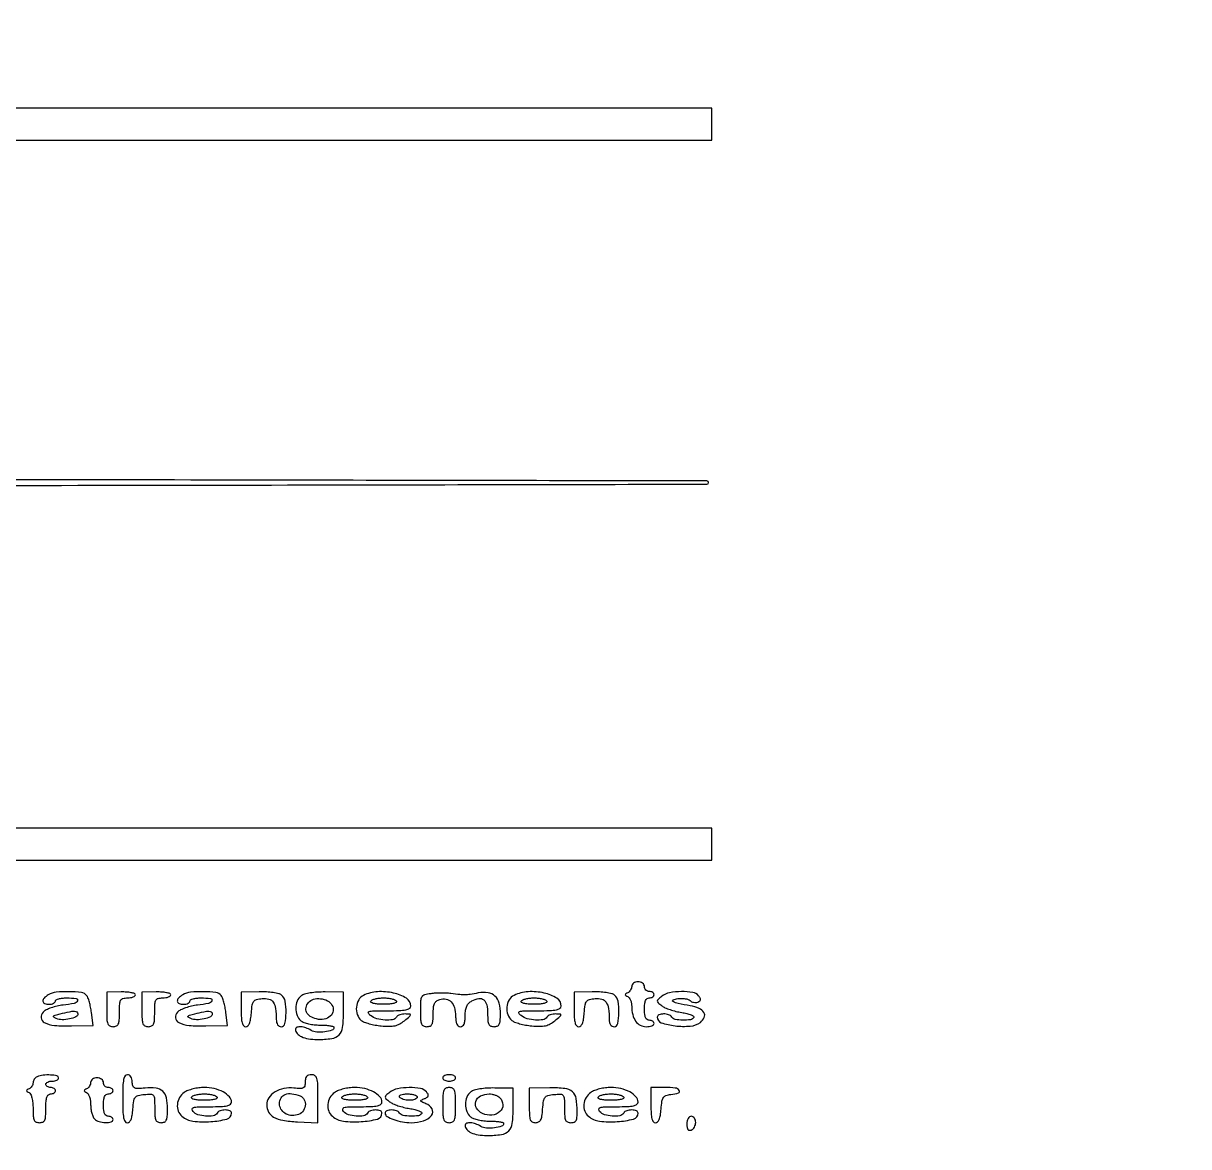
# Model space of a CAD drawing. Extents: x 0 to 1066, y 0 to 761.
# Drawn here: x 1035.16 to 1065.96, y 141.07 to 170.77 of the extents above; entities that cross this region are included whole.
import ezdxf

# ---------------------------------------------------------------- set-up
doc = ezdxf.new("R2010")
doc.units = 0
doc.header["$MEASUREMENT"] = 0

msp = doc.modelspace()

# ---------------------------------------------------------------- linework, layer by layer
for points in [[(710.559243, 95.267872, -0.000023), (733.258836, 95.240684, -0.000004), (756.324384, 95.211821, -0.198594)], [(606.442229, 95.24091, -0.000004), (629.422908, 95.212432, -0.198597)], [(669.892229, 95.24091, -0.000004), (692.872908, 95.212432, -0.198597)]]:
    msp.add_lwpolyline(points, format="xyb")
for points in [[(964.44, 168.1002), (964.44, 167.6772), (1008.8973, 167.6772), (1053.3546, 167.6772), (1053.3546, 168.1002), (1053.3546, 168.5232), (1008.8973, 168.5232), (964.44, 168.5232)], [(964.44, 149.0652), (964.44, 148.6422), (1008.8973, 148.6422), (1053.3546, 148.6422), (1053.3546, 149.0652), (1053.3546, 149.4882), (1008.8973, 149.4882), (964.44, 149.4882)]]:
    msp.add_lwpolyline(points, close=True)
for points in [[(964.44, 158.625, 0.413647), (964.482059, 158.58286, 0.000007), (975.5649, 158.56159, 0.000353), (989.209562, 158.545236, 0.000123), (1008.855, 158.5404, 0.000123), (1028.500438, 158.545236, 0.000353), (1042.1451, 158.56159, 0.000007), (1053.227941, 158.58286, 0.413647), (1053.27, 158.625, 0.413647), (1053.227941, 158.66714, 0.000007), (1042.1451, 158.68841, 0.000353), (1028.500438, 158.704764, 0.000123), (1008.855, 158.7096, 0.000123), (989.209562, 158.704764, 0.000353), (975.5649, 158.68841, 0.000007), (964.482059, 158.66714, 0.413647)], [(1051.2396, 145.30755, -0.079041), (1051.231725, 145.258045, -0.060848), (1051.208536, 145.208409, -0.061238), (1051.174291, 145.166141, -0.08292), (1051.13385, 145.13835, 0.029131), (1051.082458, 145.110616, 0.260055), (1051.0704, 145.089, 0.260055), (1051.082458, 145.067384, 0.029131), (1051.13385, 145.03965, -0.131295), (1051.174403, 145.00565, -0.056264), (1051.208536, 144.943106, -0.050325), (1051.231765, 144.864284, -0.04654), (1051.2396, 144.780288, 0.060005), (1051.265999, 144.56111, 0.095386), (1051.344503, 144.389903, 0.1158), (1051.467655, 144.28187, 0.122996), (1051.623277, 144.243, 0.038692), (1051.703126, 144.249188, 0.057746), (1051.770546, 144.267851, 0.075912), (1051.816506, 144.295211, 0.224226), (1051.8318, 144.3276, 0.148195), (1051.822023, 144.359863, 0.098894), (1051.794523, 144.387349, 0.082425), (1051.753414, 144.405881, 0.064853), (1051.7049, 144.4122, -0.164293), (1051.648265, 144.431326, -0.129352), (1051.608214, 144.4827, -0.075863), (1051.584928, 144.572599, -0.025511), (1051.578, 144.7083, -0.025511), (1051.584928, 144.844001, -0.075863), (1051.608214, 144.9339, -0.129352), (1051.648265, 144.985274, -0.164293), (1051.7049, 145.0044, 0.064853), (1051.753414, 145.010719, 0.082425), (1051.794523, 145.029251, 0.098894), (1051.822023, 145.056737, 0.148195), (1051.8318, 145.089, 0.148195), (1051.822023, 145.121263, 0.098894), (1051.794523, 145.148749, 0.082425), (1051.753414, 145.167281, 0.064853), (1051.7049, 145.1736, -0.099038), (1051.65647, 145.183288, -0.097945), (1051.615277, 145.210877, -0.097945), (1051.587688, 145.25207, -0.099038), (1051.578, 145.3005, 0.130775), (1051.565039, 145.349209, 0.10214), (1051.52865, 145.390387, 0.08892), (1051.473892, 145.417936, 0.072314), (1051.4088, 145.4274, 0.069108), (1051.344131, 145.418419, 0.085282), (1051.289303, 145.392194, 0.099962), (1051.252643, 145.353253, 0.139896)], [(1035.82125, 145.082224, 0.061831), (1035.709351, 144.996995, 0.224089), (1035.679018, 144.915294, 0.292314), (1035.724562, 144.855903, 0.087176), (1035.8424, 144.8352, 0.048028), (1035.907154, 144.841434, 0.068025), (1035.961898, 144.860051, 0.088204), (1035.998785, 144.887493, 0.191087), (1036.0116, 144.9198, -0.277684), (1036.031235, 144.95243, -0.052312), (1036.098579, 144.979549, -0.042582), (1036.194242, 144.998263, -0.027026), (1036.3077, 145.0044, -0.029583), (1036.560225, 144.989446, -0.51642), (1036.59365, 144.928131, -0.233852), (1036.5033, 144.858435, -0.021346), (1036.214381, 144.813312, 0.028508), (1036.055078, 144.786091, 0.027746), (1035.898425, 144.740752, 0.028878), (1035.765633, 144.6854, 0.085299), (1035.685631, 144.627939, 0.220085), (1035.631145, 144.476077, 0.262859), (1035.71619, 144.352529, 0.092641), (1035.989023, 144.277288, 0.025724), (1036.434524, 144.262628), (1037.006644, 144.273236), (1036.962997, 144.617668, 0.018083), (1036.940148, 144.757284, 0.019242), (1036.907633, 144.891987, 0.019228), (1036.870897, 145.005193, 0.079246), (1036.835816, 145.06785, 0.196648), (1036.698904, 145.145134, 0.027855), (1036.369642, 145.168174, 0.031389), (1036.031417, 145.151727, 0.104392)], [(1037.3652, 144.697571, 0.010193), (1037.370471, 144.439019, 0.079054), (1037.394222, 144.320971, 0.189957), (1037.445378, 144.264012, 0.116417), (1037.5344, 144.243, 0.102588), (1037.622005, 144.261166, 0.188085), (1037.67305, 144.311737, 0.090841), (1037.697741, 144.413942, 0.013964), (1037.7036, 144.6237, -0.012699), (1037.709359, 144.850418, -0.114574), (1037.7365, 144.94518, -0.210352), (1037.796088, 144.990389, -0.058662), (1037.9151, 145.0044, 0.0367), (1037.996099, 145.010353, 0.055337), (1038.064472, 145.028344, 0.072544), (1038.111256, 145.054679, 0.23237), (1038.1266, 145.085912, 0.319617), (1038.10435, 145.117164, 0.035444), (1038.014769, 145.141236, 0.032776), (1037.891824, 145.156825, 0.02017), (1037.7459, 145.159783), (1037.3652, 145.152142)], [(1038.2958, 144.697571, 0.010193), (1038.301071, 144.439019, 0.079054), (1038.324822, 144.320971, 0.189957), (1038.375978, 144.264012, 0.116417), (1038.465, 144.243, 0.102588), (1038.552605, 144.261166, 0.188085), (1038.60365, 144.311737, 0.090841), (1038.628341, 144.413942, 0.013964), (1038.6342, 144.6237, -0.012699), (1038.639959, 144.850418, -0.114574), (1038.6671, 144.94518, -0.210352), (1038.726688, 144.990389, -0.058662), (1038.8457, 145.0044, 0.0367), (1038.926699, 145.010353, 0.055337), (1038.995072, 145.028344, 0.072544), (1039.041856, 145.054679, 0.23237), (1039.0572, 145.085912, 0.319617), (1039.03495, 145.117164, 0.035444), (1038.945369, 145.141236, 0.032776), (1038.822424, 145.156825, 0.02017), (1038.6765, 145.159783), (1038.2958, 145.152142)], [(1039.37445, 145.082224, 0.061831), (1039.262551, 144.996995, 0.224089), (1039.232218, 144.915294, 0.292314), (1039.277762, 144.855903, 0.087176), (1039.3956, 144.8352, 0.048028), (1039.460354, 144.841434, 0.068025), (1039.515098, 144.860051, 0.088204), (1039.551985, 144.887493, 0.191087), (1039.5648, 144.9198, -0.277684), (1039.584435, 144.95243, -0.052312), (1039.651779, 144.979549, -0.042582), (1039.747442, 144.998263, -0.027026), (1039.8609, 145.0044, -0.029583), (1040.113425, 144.989446, -0.51642), (1040.14685, 144.928131, -0.233852), (1040.0565, 144.858435, -0.021346), (1039.767581, 144.813312, 0.028508), (1039.608278, 144.786091, 0.027746), (1039.451625, 144.740752, 0.028878), (1039.318833, 144.6854, 0.085299), (1039.238831, 144.627939, 0.220085), (1039.184345, 144.476077, 0.262859), (1039.26939, 144.352529, 0.092641), (1039.542223, 144.277288, 0.025724), (1039.987724, 144.262628), (1040.559844, 144.273236), (1040.516197, 144.617668, 0.018083), (1040.493348, 144.757284, 0.019242), (1040.460833, 144.891987, 0.019228), (1040.424097, 145.005193, 0.079246), (1040.389016, 145.06785, 0.196648), (1040.252104, 145.145134, 0.027855), (1039.922842, 145.168174, 0.031389), (1039.584617, 145.151727, 0.104392)], [(1040.9184, 144.697172, 0.012988), (1040.92415, 144.475851, 0.052686), (1040.945233, 144.342863, 0.108731), (1040.983202, 144.269773, 0.222327), (1041.040436, 144.243, 0.199886), (1041.095903, 144.266097, 0.098074), (1041.138978, 144.330972, 0.058471), (1041.169896, 144.441061, 0.021194), (1041.188486, 144.60255, -0.017171), (1041.211443, 144.817163, -0.12673), (1041.250553, 144.9115, -0.170998), (1041.325047, 144.961048, -0.037817), (1041.478397, 144.987786, -0.095133), (1041.653005, 144.971559, -0.176976), (1041.766191, 144.888566, -0.115708), (1041.828659, 144.721283, -0.030242), (1041.847845, 144.43335, 0.058056), (1041.857213, 144.356975, 0.088772), (1041.884056, 144.296068, 0.110063), (1041.925167, 144.257044, 0.135856), (1041.9759, 144.243, 0.355535), (1042.074437, 144.323205, 0.047363), (1042.106009, 144.609712, 0.046206), (1042.082285, 144.916204, 0.178994), (1041.988514, 145.078531, 0.11682), (1041.915533, 145.114702, 0.021736), (1041.767413, 145.142282, 0.022234), (1041.587663, 145.159621, 0.018691), (1041.396314, 145.162362), (1040.9184, 145.151345)], [(1042.50465, 145.055794, 0.133051), (1042.400283, 144.920513, 0.095315), (1042.36167, 144.732447, 0.094675), (1042.395543, 144.54235, 0.128944), (1042.496503, 144.401409, 0.088103), (1042.57518, 144.356677, 0.029095), (1042.70332, 144.319407, 0.027938), (1042.853071, 144.293854, 0.028295), (1043.004103, 144.2853, -0.015812), (1043.14506, 144.280841, -0.025849), (1043.263789, 144.267135, -0.0237), (1043.35319, 144.247705, -0.339565), (1043.3718, 144.223462, -0.32157), (1043.317809, 144.148193, -0.049726), (1043.128213, 144.104416, -0.049314), (1042.915187, 144.098236, -0.122787), (1042.767979, 144.146024, 0.054875), (1042.632589, 144.211192, 0.067069), (1042.495125, 144.239778, 0.098582), (1042.393846, 144.227007, 0.322764), (1042.3566, 144.17532, 0.183942), (1042.398158, 144.066178, 0.10068), (1042.514357, 143.979214, 0.071194), (1042.696484, 143.922947, 0.039395), (1042.928982, 143.9046, 0.034169), (1043.313047, 143.930877, 0.166258), (1043.50516, 144.02753, 0.1628), (1043.600109, 144.222891, 0.032419), (1043.6256, 144.615618), (1043.6256, 145.151483), (1043.13915, 145.159813, 0.019477), (1042.933884, 145.155331, 0.025434), (1042.747282, 145.134413, 0.027651), (1042.595116, 145.10074, 0.094296)], [(1044.15435, 145.070346, 0.150218), (1044.024822, 144.950262, 0.108788), (1043.964744, 144.761599, 0.106265), (1043.988918, 144.561411, 0.137396), (1044.093707, 144.40987, 0.083642), (1044.169657, 144.365795, 0.022459), (1044.302793, 144.322556, 0.0221), (1044.460726, 144.286423, 0.021236), (1044.623346, 144.263795, 0.021612), (1044.834848, 144.252665, 0.057498), (1044.984995, 144.268566, 0.070643), (1045.10895, 144.315426, 0.047885), (1045.233889, 144.400569, 0.004231), (1045.374574, 144.519629, 0.18173), (1045.39302, 144.553359, 0.435068), (1045.376689, 144.573561, 0.013767), (1045.259143, 144.578585, 0.042204), (1045.184358, 144.573404, 0.044511), (1045.112875, 144.555722, 0.048877), (1045.054661, 144.529085, 0.123222), (1045.0215, 144.4968, -0.213591), (1044.919791, 144.427759, -0.058451), (1044.7216, 144.416104, -0.056144), (1044.505505, 144.453243, -0.091551), (1044.33972, 144.536409, -0.103523), (1044.282763, 144.601754, -0.484919), (1044.299129, 144.641298, -0.064153), (1044.418185, 144.658955, -0.00368), (1044.78885, 144.663309, 0.008414), (1045.099312, 144.669897, 0.040692), (1045.274343, 144.690892, 0.08915), (1045.36913, 144.728593, 0.259184), (1045.4022, 144.788103, 0.26035), (1045.28697, 144.994401, 0.08258), (1044.948822, 145.132303, 0.070895), (1044.524084, 145.166734, 0.097484)], [(1045.93095, 145.115479, 0.034169), (1045.76419, 145.081191, 0.191276), (1045.692958, 145.027142, 0.125043), (1045.662113, 144.925608, 0.011534), (1045.656, 144.66064, 0.01182), (1045.661536, 144.426513, 0.084612), (1045.685719, 144.316355, 0.189677), (1045.736807, 144.262584, 0.109452), (1045.8252, 144.243, 0.093958), (1045.911438, 144.25935, 0.183412), (1045.962494, 144.305737, 0.099994), (1045.987996, 144.397473, 0.017959), (1045.9944, 144.575699, -0.023328), (1046.002334, 144.745649, -0.081927), (1046.03006, 144.85124, -0.122611), (1046.082906, 144.918733, -0.089029), (1046.16766, 144.963389, -0.124238), (1046.333993, 144.973401, -0.155411), (1046.469338, 144.900261, -0.125026), (1046.557101, 144.746351, -0.067471), (1046.5866, 144.528741, 0.027162), (1046.593659, 144.398901, 0.077485), (1046.617143, 144.311774, 0.129016), (1046.657241, 144.261632, 0.161283), (1046.7135, 144.243, 0.163427), (1046.77003, 144.261984, 0.129276), (1046.810094, 144.313004, 0.076327), (1046.833435, 144.402108, 0.025967), (1046.8404, 144.536123, -0.034809), (1046.850238, 144.67727, -0.071881), (1046.881024, 144.783257, -0.087372), (1046.935479, 144.862765, -0.076294), (1047.016211, 144.923338, -0.079862), (1047.199948, 144.986686, -0.217417), (1047.329975, 144.952716, -0.173593), (1047.40875, 144.822285, -0.049932), (1047.4326, 144.584055, 0.017133), (1047.438896, 144.400354, 0.098316), (1047.464243, 144.306782, 0.184478), (1047.515289, 144.259663, 0.095428), (1047.6018, 144.243, 0.093898), (1047.688026, 144.259337, 0.183366), (1047.739083, 144.305695, 0.100063), (1047.764592, 144.397355, 0.017994), (1047.771, 144.575357, 0.060984), (1047.735517, 144.865193, 0.142368), (1047.626713, 145.052405, 0.158016), (1047.443403, 145.140513, 0.080536), (1047.185227, 145.13377, -0.007967), (1046.968615, 145.096385, -0.033814), (1046.837669, 145.084915, -0.031334), (1046.701863, 145.090742, -0.006186), (1046.4597, 145.119427, 0.022104), (1046.342688, 145.129523, 0.012335), (1046.199687, 145.131984, 0.012287), (1046.05467, 145.127336, 0.01947)], [(1048.13055, 145.070346, 0.150218), (1048.001022, 144.950262, 0.108788), (1047.940944, 144.761599, 0.106265), (1047.965118, 144.561411, 0.137396), (1048.069907, 144.40987, 0.083642), (1048.145857, 144.365795, 0.022459), (1048.278993, 144.322556, 0.0221), (1048.436926, 144.286423, 0.021236), (1048.599546, 144.263795, 0.021612), (1048.811048, 144.252665, 0.057498), (1048.961195, 144.268566, 0.070643), (1049.08515, 144.315426, 0.047885), (1049.210089, 144.400569, 0.004231), (1049.350774, 144.519629, 0.18173), (1049.36922, 144.553359, 0.435068), (1049.352889, 144.573561, 0.013767), (1049.235343, 144.578585, 0.042204), (1049.160558, 144.573404, 0.044511), (1049.089075, 144.555722, 0.048877), (1049.030861, 144.529085, 0.123222), (1048.9977, 144.4968, -0.213591), (1048.895991, 144.427759, -0.058451), (1048.6978, 144.416104, -0.056144), (1048.481705, 144.453243, -0.091551), (1048.31592, 144.536409, -0.103523), (1048.258963, 144.601754, -0.484919), (1048.275329, 144.641298, -0.064153), (1048.394385, 144.658955, -0.00368), (1048.76505, 144.663309, 0.008414), (1049.075512, 144.669897, 0.040692), (1049.250543, 144.690892, 0.08915), (1049.34533, 144.728593, 0.259184), (1049.3784, 144.788103, 0.26035), (1049.26317, 144.994401, 0.08258), (1048.925022, 145.132303, 0.070895), (1048.500284, 145.166734, 0.097484)], [(1049.7168, 144.697172, 0.012988), (1049.72255, 144.475851, 0.052686), (1049.743633, 144.342863, 0.108731), (1049.781602, 144.269773, 0.222327), (1049.838836, 144.243, 0.199886), (1049.894303, 144.266097, 0.098074), (1049.937378, 144.330972, 0.058471), (1049.968296, 144.441061, 0.021194), (1049.986886, 144.60255, -0.017171), (1050.009843, 144.817163, -0.12673), (1050.048953, 144.9115, -0.170998), (1050.123447, 144.961048, -0.037817), (1050.276797, 144.987786, -0.095133), (1050.451405, 144.971559, -0.176976), (1050.564591, 144.888566, -0.115708), (1050.627059, 144.721283, -0.030242), (1050.646245, 144.43335, 0.058056), (1050.655613, 144.356975, 0.088772), (1050.682456, 144.296068, 0.110063), (1050.723567, 144.257044, 0.135856), (1050.7743, 144.243, 0.355535), (1050.872837, 144.323205, 0.047363), (1050.904409, 144.609712, 0.046206), (1050.880685, 144.916204, 0.178994), (1050.786914, 145.078531, 0.11682), (1050.713933, 145.114702, 0.021736), (1050.565813, 145.142282, 0.022234), (1050.386063, 145.159621, 0.018691), (1050.194714, 145.162362), (1049.7168, 145.151345)], [(1052.03832, 145.0467, 0.01594), (1051.937121, 144.963215, 0.210578), (1051.917211, 144.920262, 0.218879), (1051.935884, 144.877532, 0.017291), (1052.033573, 144.796371, 0.061479), (1052.119922, 144.745094, 0.021677), (1052.254422, 144.69297, 0.021139), (1052.408714, 144.647917, 0.023249), (1052.561459, 144.617694, -0.020622), (1052.699484, 144.591137, -0.038368), (1052.808013, 144.556609, -0.053237), (1052.876485, 144.51999, -0.401415), (1052.883443, 144.487324, -0.220431), (1052.793238, 144.427798, -0.041408), (1052.590752, 144.41429, -0.041544), (1052.388305, 144.434439, -0.211831), (1052.2971, 144.4968, 0.180568), (1052.217037, 144.558929, 0.07719), (1052.080978, 144.579294, 0.088965), (1051.959347, 144.556788, 0.312179), (1051.9164, 144.494706, 0.321365), (1052.021556, 144.347994, 0.051888), (1052.384714, 144.265506, 0.050808), (1052.7896, 144.25816, 0.137859), (1053.056076, 144.357666, 0.134861), (1053.157862, 144.485795, 0.242944), (1053.148261, 144.616298, 0.156042), (1053.019121, 144.727549, 0.059206), (1052.787996, 144.794824, -0.009657), (1052.469708, 144.854154, -0.079034), (1052.331904, 144.906235, -0.611792), (1052.333927, 144.949836, -0.073156), (1052.455456, 144.984819, -0.03537), (1052.554671, 144.991129, -0.037425), (1052.651896, 144.983138, -0.040315), (1052.733785, 144.963323, -0.117385), (1052.783015, 144.933025, 0.086543), (1052.824209, 144.904065, 0.062692), (1052.877649, 144.88666, 0.061752), (1052.934655, 144.882875, 0.077494), (1052.986368, 144.893991, 0.061129), (1053.039411, 144.922182, 0.209983), (1053.059212, 144.954754, 0.169716), (1053.050581, 144.996487, 0.038153), (1053.008, 145.05658, 0.179625), (1052.851822, 145.146544, 0.044364), (1052.552022, 145.170121, 0.045332), (1052.241921, 145.13876, 0.117159)], [(1043.319533, 144.815637, -0.179515), (1043.351347, 144.661964, -0.173066), (1043.275942, 144.521894, -0.137963), (1043.110702, 144.440023, -0.108353), (1042.910038, 144.446053, -0.077169), (1042.745471, 144.515618, -0.142855), (1042.649174, 144.622567, -0.169403), (1042.634524, 144.750947, -0.118229), (1042.699444, 144.882855, -0.152868), (1042.830909, 144.967991, -0.095104), (1043.015525, 144.9831, -0.092564), (1043.19709, 144.928408, -0.134357)], [(1045.0215, 144.9198, -0.400129), (1045.014231, 144.885298, -0.089468), (1044.953883, 144.858099, -0.044569), (1044.841975, 144.84051, -0.016707), (1044.6831, 144.8352, -0.016707), (1044.524225, 144.84051, -0.044569), (1044.412317, 144.858099, -0.089468), (1044.351969, 144.885298, -0.400129), (1044.3447, 144.9198, -0.158284), (1044.383271, 144.952503, -0.036095), (1044.465673, 144.979549, -0.033884), (1044.569732, 144.998187, -0.02738), (1044.6831, 145.0044, -0.02738), (1044.796468, 144.998187, -0.033884), (1044.900527, 144.979549, -0.036095), (1044.982929, 144.952503, -0.158284)], [(1048.9977, 144.9198, -0.400129), (1048.990431, 144.885298, -0.089468), (1048.930083, 144.858099, -0.044569), (1048.818175, 144.84051, -0.016707), (1048.6593, 144.8352, -0.016707), (1048.500425, 144.84051, -0.044569), (1048.388517, 144.858099, -0.089468), (1048.328169, 144.885298, -0.400129), (1048.3209, 144.9198, -0.158284), (1048.359471, 144.952503, -0.036095), (1048.441873, 144.979549, -0.033884), (1048.545932, 144.998187, -0.02738), (1048.6593, 145.0044, -0.02738), (1048.772668, 144.998187, -0.033884), (1048.876727, 144.979549, -0.036095), (1048.959129, 144.952503, -0.158284)], [(1036.6038, 144.583012, -0.291977), (1036.553804, 144.504694, -0.055057), (1036.385165, 144.44797, -0.053243), (1036.187546, 144.426527, -0.103697), (1036.032939, 144.458666, -0.043256), (1035.965901, 144.495121, -0.447643), (1035.961885, 144.522725, -0.150369), (1036.002322, 144.548929, -0.009875), (1036.1385, 144.584681, -0.008425), (1036.383432, 144.639489, -0.051766), (1036.511946, 144.652365, -0.147612), (1036.57746, 144.632336, -0.250287)], [(1040.157, 144.583012, -0.291977), (1040.107004, 144.504694, -0.055057), (1039.938365, 144.44797, -0.053243), (1039.740746, 144.426527, -0.103697), (1039.586139, 144.458666, -0.043256), (1039.519101, 144.495121, -0.447643), (1039.515085, 144.522725, -0.150369), (1039.555522, 144.548929, -0.009875), (1039.6917, 144.584681, -0.008425), (1039.936632, 144.639489, -0.051766), (1040.065146, 144.652365, -0.147612), (1040.13066, 144.632336, -0.250287)], [(1035.52515, 142.917971, 0.08298), (1035.484721, 142.893233, 0.064791), (1035.450464, 142.8547, 0.064977), (1035.427296, 142.808811, 0.084643), (1035.4194, 142.7625, -0.083464), (1035.411531, 142.715691, -0.061281), (1035.388336, 142.668338, -0.060784), (1035.354088, 142.627622, -0.078519), (1035.31365, 142.60035, 0.029131), (1035.262258, 142.572616, 0.260055), (1035.2502, 142.551, 0.260055), (1035.262258, 142.529384, 0.029131), (1035.31365, 142.50165, -0.181903), (1035.35599, 142.45836, -0.042388), (1035.389471, 142.360517, -0.036866), (1035.411995, 142.230301, -0.0244), (1035.4194, 142.07865, 0.014451), (1035.42533, 141.873534, 0.09211), (1035.450127, 141.772856, 0.187602), (1035.501168, 141.722897, 0.101296), (1035.5886, 141.705, 0.102588), (1035.676205, 141.723166, 0.188085), (1035.72725, 141.773737, 0.090841), (1035.751941, 141.875942, 0.013964), (1035.7578, 142.0857, -0.016668), (1035.763932, 142.269604, -0.063857), (1035.786, 142.3818, -0.12648), (1035.825734, 142.443332, -0.188641), (1035.8847, 142.4664, 0.064853), (1035.933214, 142.472719, 0.082425), (1035.974323, 142.491251, 0.098894), (1036.001823, 142.518737, 0.148195), (1036.0116, 142.551, 0.148195), (1036.001823, 142.583263, 0.098894), (1035.974323, 142.610749, 0.082425), (1035.933214, 142.629281, 0.064853), (1035.8847, 142.6356, -0.064853), (1035.836186, 142.641919, -0.082425), (1035.795077, 142.660451, -0.098894), (1035.767577, 142.687937, -0.148195), (1035.7578, 142.7202, -0.191087), (1035.770615, 142.752507, -0.088204), (1035.807503, 142.779949, -0.068025), (1035.862246, 142.798566, -0.048028), (1035.927, 142.8048, 0.048028), (1035.991754, 142.811034, 0.068025), (1036.046498, 142.829651, 0.088204), (1036.083385, 142.857093, 0.191087), (1036.0962, 142.8894, 0.355524), (1036.052431, 142.943175, 0.038634), (1035.882162, 142.964954, 0.040888), (1035.68573, 142.958717, 0.067617)], [(1037.7882, 142.3395, 0.007954), (1037.793341, 142.016388, 0.03957), (1037.813418, 141.836115, 0.087654), (1037.850591, 141.738797, 0.26363), (1037.910236, 141.705, 0.199886), (1037.965703, 141.728097, 0.098074), (1038.008778, 141.792972, 0.058471), (1038.039696, 141.903061, 0.021194), (1038.058286, 142.06455, -0.017144), (1038.081463, 142.281329, -0.131086), (1038.121147, 142.374805, -0.170606), (1038.197408, 142.423758, -0.034162), (1038.35925, 142.45061, -0.026123), (1038.532814, 142.458232, -0.231403), (1038.599439, 142.424961, -0.154118), (1038.629007, 142.343204, -0.010297), (1038.6342, 142.09106, 0.013613), (1038.640008, 141.87777, 0.089894), (1038.664619, 141.774408, 0.188411), (1038.715668, 141.723371, 0.103574), (1038.8034, 141.705, 0.100692), (1038.890748, 141.722771, 0.187353), (1038.941787, 141.772443, 0.092715), (1038.966637, 141.872402, 0.01469), (1038.9726, 142.075341, 0.051384), (1038.942673, 142.36578, 0.156087), (1038.846061, 142.536478, 0.158334), (1038.669335, 142.617963, 0.053312), (1038.381992, 142.621252, -0.013723), (1038.18284, 142.607762, -0.120689), (1038.096928, 142.62518, -0.224495), (1038.0551, 142.675975, -0.061884), (1038.042, 142.781414, 0.056367), (1038.033196, 142.859264, 0.089588), (1038.006914, 142.920752, 0.112454), (1037.966089, 142.959882, 0.135886), (1037.9151, 142.974, 0.250296), (1037.852362, 142.940495, 0.098409), (1037.81358, 142.8471, 0.041714), (1037.793257, 142.669628, 0.007659)], [(1042.6104, 142.779488, -0.054257), (1042.598902, 142.673845, -0.218315), (1042.560754, 142.623317, -0.135915), (1042.483777, 142.605777, -0.017522), (1042.313686, 142.619615, 0.077105), (1042.048464, 142.609615, 0.089944), (1041.813784, 142.518321, 0.105407), (1041.652962, 142.365333, 0.151216), (1041.5952, 142.178709, 0.124683), (1041.643962, 141.986205, 0.143212), (1041.777016, 141.851885, 0.087934), (1042.018839, 141.768993, 0.026526), (1042.406776, 141.729377), (1042.9488, 141.702944), (1042.9488, 142.338472, 0.005894), (1042.944336, 142.717182, 0.059225), (1042.922019, 142.873409, 0.180279), (1042.87052, 142.946017, 0.150405), (1042.7796, 142.974, 0.07407), (1042.7023, 142.962486, 0.140703), (1042.649948, 142.928536, 0.126026), (1042.620027, 142.868924, 0.053665)], [(1046.2482, 142.8894, 0.191087), (1046.261015, 142.857093, 0.088204), (1046.297903, 142.829651, 0.068025), (1046.352646, 142.811034, 0.048028), (1046.4174, 142.8048, 0.048028), (1046.482154, 142.811034, 0.068025), (1046.536898, 142.829651, 0.088204), (1046.573785, 142.857093, 0.191087), (1046.5866, 142.8894, 0.191087), (1046.573785, 142.921707, 0.088204), (1046.536898, 142.949149, 0.068025), (1046.482154, 142.967766, 0.048028), (1046.4174, 142.974, 0.048028), (1046.352646, 142.967766, 0.068025), (1046.297903, 142.949149, 0.088204), (1046.261015, 142.921707, 0.191087)], [(1036.9422, 142.76955, -0.079041), (1036.934325, 142.720045, -0.060848), (1036.911136, 142.670409, -0.061238), (1036.876891, 142.628141, -0.08292), (1036.83645, 142.60035, 0.029131), (1036.785058, 142.572616, 0.260055), (1036.773, 142.551, 0.260055), (1036.785058, 142.529384, 0.029131), (1036.83645, 142.50165, -0.156571), (1036.877133, 142.463958, -0.048821), (1036.911136, 142.386858, -0.043386), (1036.934407, 142.287953, -0.036106), (1036.9422, 142.18017, 0.033503), (1036.949688, 142.068543, 0.032845), (1036.972022, 141.958157, 0.034664), (1037.004662, 141.864272, 0.095666), (1037.04372, 141.80652, 0.124745), (1037.162565, 141.735734, 0.063714), (1037.33509, 141.707586, 0.074218), (1037.484569, 141.724655, 0.339437), (1037.5344, 141.7896, 0.148195), (1037.524623, 141.821863, 0.098894), (1037.497123, 141.849349, 0.082425), (1037.456014, 141.867881, 0.064853), (1037.4075, 141.8742, -0.164293), (1037.350865, 141.893326, -0.129352), (1037.310814, 141.9447, -0.075863), (1037.287528, 142.034599, -0.025511), (1037.2806, 142.1703, -0.025511), (1037.287528, 142.306001, -0.075863), (1037.310814, 142.3959, -0.129352), (1037.350865, 142.447274, -0.164293), (1037.4075, 142.4664, 0.064853), (1037.456014, 142.472719, 0.082425), (1037.497123, 142.491251, 0.098894), (1037.524623, 142.518737, 0.148195), (1037.5344, 142.551, 0.148195), (1037.524623, 142.583263, 0.098894), (1037.497123, 142.610749, 0.082425), (1037.456014, 142.629281, 0.064853), (1037.4075, 142.6356, -0.099038), (1037.35907, 142.645288, -0.097945), (1037.317877, 142.672877, -0.097945), (1037.290288, 142.71407, -0.099038), (1037.2806, 142.7625, 0.130775), (1037.267639, 142.811209, 0.10214), (1037.23125, 142.852387, 0.08892), (1037.176492, 142.879936, 0.072314), (1037.1114, 142.8894, 0.069108), (1037.046731, 142.880419, 0.085282), (1036.991903, 142.854194, 0.099962), (1036.955243, 142.815253, 0.139896)], [(1039.414424, 142.503903, 0.109834), (1039.289871, 142.367766, 0.106782), (1039.233128, 142.190286, 0.112296), (1039.255837, 142.012392, 0.132631), (1039.353346, 141.874162, 0.14246), (1039.645011, 141.747496, 0.047426), (1040.115165, 141.732487, 0.047836), (1040.544201, 141.801049, 0.341612), (1040.6646, 141.956706, 0.312179), (1040.621653, 142.018788, 0.088965), (1040.500022, 142.041294, 0.07719), (1040.363963, 142.020929, 0.180568), (1040.2839, 141.9588, -0.213807), (1040.180373, 141.888587, -0.060385), (1039.981067, 141.877803, -0.059354), (1039.775923, 141.916223, -0.144587), (1039.6494, 142.0011, -0.180724), (1039.627223, 142.064776, -0.330369), (1039.659285, 142.106035, -0.062612), (1039.783964, 142.124491, -0.005475), (1040.104341, 142.128, 0.009494), (1040.385569, 142.13334, 0.044181), (1040.546405, 142.153759, 0.09639), (1040.633541, 142.191298, 0.247856), (1040.6646, 142.250103, 0.191819), (1040.608515, 142.390917, 0.080331), (1040.443438, 142.517039, 0.066193), (1040.208186, 142.605562, 0.056989), (1039.9455, 142.6356, 0.033303), (1039.800365, 142.625922, 0.027486), (1039.647988, 142.596914, 0.028339), (1039.510723, 142.554492, 0.063738)], [(1043.390624, 142.503903, 0.109834), (1043.266071, 142.367766, 0.106782), (1043.209328, 142.190286, 0.112296), (1043.232037, 142.012392, 0.132631), (1043.329546, 141.874162, 0.14246), (1043.621211, 141.747496, 0.047426), (1044.091365, 141.732487, 0.047836), (1044.520401, 141.801049, 0.341612), (1044.6408, 141.956706, 0.312179), (1044.597853, 142.018788, 0.088965), (1044.476222, 142.041294, 0.07719), (1044.340163, 142.020929, 0.180568), (1044.2601, 141.9588, -0.213807), (1044.156573, 141.888587, -0.060385), (1043.957267, 141.877803, -0.059354), (1043.752123, 141.916223, -0.144587), (1043.6256, 142.0011, -0.180724), (1043.603423, 142.064776, -0.330369), (1043.635485, 142.106035, -0.062612), (1043.760164, 142.124491, -0.005475), (1044.080541, 142.128, 0.009494), (1044.361769, 142.13334, 0.044181), (1044.522605, 142.153759, 0.09639), (1044.609741, 142.191298, 0.247856), (1044.6408, 142.250103, 0.191819), (1044.584715, 142.390917, 0.080331), (1044.419638, 142.517039, 0.066193), (1044.184386, 142.605562, 0.056989), (1043.9217, 142.6356, 0.033303), (1043.776565, 142.625922, 0.027486), (1043.624188, 142.596914, 0.028339), (1043.486923, 142.554492, 0.063738)], [(1044.84732, 142.5087, 0.01594), (1044.746121, 142.425215, 0.210578), (1044.726211, 142.382262, 0.218879), (1044.744884, 142.339532, 0.017291), (1044.842573, 142.258371, 0.061479), (1044.928922, 142.207094, 0.021677), (1045.063422, 142.15497, 0.021139), (1045.217714, 142.109917, 0.023249), (1045.370459, 142.079694, -0.020622), (1045.508484, 142.053137, -0.038368), (1045.617013, 142.018609, -0.053237), (1045.685485, 141.98199, -0.401415), (1045.692443, 141.949324, -0.220431), (1045.602238, 141.889798, -0.041408), (1045.399752, 141.87629, -0.041544), (1045.197305, 141.896439, -0.211831), (1045.1061, 141.9588, 0.180568), (1045.026037, 142.020929, 0.07719), (1044.889978, 142.041294, 0.088965), (1044.768347, 142.018788, 0.312179), (1044.7254, 141.956706, 0.265682), (1044.774416, 141.870972, 0.045351), (1044.950976, 141.787543, 0.043391), (1045.179358, 141.725794, 0.044362), (1045.413269, 141.705, 0.074195), (1045.740573, 141.753837, 0.15445), (1045.950882, 141.898558, 0.300997), (1045.963924, 142.067907, 0.175488), (1045.80405, 142.206853, -0.009918), (1045.692012, 142.252628, -0.221559), (1045.669289, 142.278172, -0.364559), (1045.680074, 142.303107, -0.019909), (1045.763909, 142.340906, 0.042301), (1045.834609, 142.37667, 0.183921), (1045.862682, 142.413282, 0.198362), (1045.858196, 142.457427, 0.049994), (1045.817, 142.51858, 0.179625), (1045.660822, 142.608544, 0.044364), (1045.361022, 142.632121, 0.045332), (1045.050921, 142.60076, 0.117159)], [(1046.2482, 142.1703, 0.009792), (1046.253403, 141.904644, 0.077556), (1046.277041, 141.784313, 0.189837), (1046.328219, 141.726428, 0.118451), (1046.4174, 141.705, 0.118451), (1046.506581, 141.726428, 0.189837), (1046.557759, 141.784313, 0.077556), (1046.581397, 141.904644, 0.009792), (1046.5866, 142.1703, 0.009792), (1046.581397, 142.435956, 0.077556), (1046.557759, 142.556288, 0.189837), (1046.506581, 142.614172, 0.118451), (1046.4174, 142.6356, 0.118451), (1046.328219, 142.614172, 0.189837), (1046.277041, 142.556288, 0.077556), (1046.253403, 142.435956, 0.009792)], [(1046.98845, 142.517794, 0.133051), (1046.884083, 142.382513, 0.095315), (1046.84547, 142.194447, 0.094675), (1046.879343, 142.00435, 0.128944), (1046.980303, 141.863409, 0.088103), (1047.05898, 141.818677, 0.029095), (1047.18712, 141.781407, 0.027938), (1047.336871, 141.755854, 0.028295), (1047.487903, 141.7473, -0.015812), (1047.62886, 141.742841, -0.025849), (1047.747589, 141.729135, -0.0237), (1047.83699, 141.709705, -0.339565), (1047.8556, 141.685462, -0.32157), (1047.801609, 141.610193, -0.049726), (1047.612013, 141.566416, -0.049314), (1047.398987, 141.560236, -0.122787), (1047.251779, 141.608024, 0.054875), (1047.116389, 141.673192, 0.067069), (1046.978925, 141.701778, 0.098582), (1046.877646, 141.689007, 0.322764), (1046.8404, 141.63732, 0.183942), (1046.881958, 141.528178, 0.10068), (1046.998157, 141.441214, 0.071194), (1047.180284, 141.384947, 0.039395), (1047.412782, 141.3666, 0.034169), (1047.796847, 141.392877, 0.166258), (1047.98896, 141.48953, 0.1628), (1048.083909, 141.684891, 0.032419), (1048.1094, 142.077618), (1048.1094, 142.613483), (1047.62295, 142.621813, 0.019477), (1047.417684, 142.617331, 0.025434), (1047.231082, 142.596413, 0.027651), (1047.078916, 142.56274, 0.094296)], [(1048.5324, 142.161046, 0.01033), (1048.5377, 141.904568, 0.076283), (1048.561171, 141.784843, 0.184115), (1048.611148, 141.726701, 0.124799), (1048.696736, 141.705, 0.112123), (1048.779804, 141.723865, 0.160679), (1048.833845, 141.775772, 0.086187), (1048.866825, 141.877001, 0.017695), (1048.887086, 142.06455, -0.017144), (1048.910263, 142.281329, -0.131086), (1048.949947, 142.374805, -0.170606), (1049.026208, 142.423758, -0.034162), (1049.18805, 142.45061, -0.026123), (1049.361614, 142.458232, -0.231403), (1049.428239, 142.424961, -0.154118), (1049.457807, 142.343204, -0.010297), (1049.463, 142.09106, 0.013613), (1049.468808, 141.87777, 0.089894), (1049.493419, 141.774408, 0.188411), (1049.544468, 141.723371, 0.103574), (1049.6322, 141.705, 0.088662), (1049.717253, 141.720201, 0.178332), (1049.768387, 141.763858, 0.106491), (1049.79454, 141.848708, 0.021705), (1049.8014, 142.006662, 0.042281), (1049.772663, 142.345895, 0.175002), (1049.672849, 142.522051, 0.152288), (1049.473888, 142.607706, 0.029829), (1049.07988, 142.625306), (1048.5324, 142.617093)], [(1050.158624, 142.503903, 0.109834), (1050.034071, 142.367766, 0.106782), (1049.977328, 142.190286, 0.112296), (1050.000037, 142.012392, 0.132631), (1050.097546, 141.874162, 0.14246), (1050.389211, 141.747496, 0.047426), (1050.859365, 141.732487, 0.047836), (1051.288401, 141.801049, 0.341612), (1051.4088, 141.956706, 0.312179), (1051.365853, 142.018788, 0.088965), (1051.244222, 142.041294, 0.07719), (1051.108163, 142.020929, 0.180568), (1051.0281, 141.9588, -0.213807), (1050.924573, 141.888587, -0.060385), (1050.725267, 141.877803, -0.059354), (1050.520123, 141.916223, -0.144587), (1050.3936, 142.0011, -0.180724), (1050.371423, 142.064776, -0.330369), (1050.403485, 142.106035, -0.062612), (1050.528164, 142.124491, -0.005475), (1050.848541, 142.128, 0.009494), (1051.129769, 142.13334, 0.044181), (1051.290605, 142.153759, 0.09639), (1051.377741, 142.191298, 0.247856), (1051.4088, 142.250103, 0.191819), (1051.352715, 142.390917, 0.080331), (1051.187638, 142.517039, 0.066193), (1050.952386, 142.605562, 0.056989), (1050.6897, 142.6356, 0.033303), (1050.544565, 142.625922, 0.027486), (1050.392188, 142.596914, 0.028339), (1050.254923, 142.554492, 0.063738)], [(1051.7472, 142.1703, 0.012516), (1051.752898, 141.942715, 0.051654), (1051.773897, 141.806791, 0.107462), (1051.81182, 141.732244, 0.225221), (1051.869236, 141.705, 0.199886), (1051.924703, 141.728097, 0.098074), (1051.967778, 141.792972, 0.058471), (1051.998696, 141.903061, 0.021194), (1052.017286, 142.06455, -0.017705), (1052.039622, 142.27127, -0.112209), (1052.077281, 142.369375, -0.16625), (1052.146554, 142.42218, -0.051861), (1052.27595, 142.450869, 0.046923), (1052.47866, 142.493723, 0.528356), (1052.498776, 142.55956, 0.197452), (1052.388535, 142.620544, 0.028858), (1052.1279, 142.6356), (1051.7472, 142.6356)], [(1040.2839, 142.3818, -0.400129), (1040.276631, 142.347298, -0.089468), (1040.216283, 142.320099, -0.044569), (1040.104375, 142.30251, -0.016707), (1039.9455, 142.2972, -0.016707), (1039.786625, 142.30251, -0.044569), (1039.674717, 142.320099, -0.089468), (1039.614369, 142.347298, -0.400129), (1039.6071, 142.3818, -0.158284), (1039.645671, 142.414503, -0.036095), (1039.728073, 142.441549, -0.033884), (1039.832132, 142.460187, -0.02738), (1039.9455, 142.4664, -0.02738), (1040.058868, 142.460187, -0.033884), (1040.162927, 142.441549, -0.036095), (1040.245329, 142.414503, -0.158284)], [(1042.476581, 142.415049, -0.18833), (1042.588217, 142.313379, -0.154749), (1042.612916, 142.152918, -0.140855), (1042.540278, 141.996276, -0.153903), (1042.397801, 141.908665, -0.094196), (1042.226674, 141.898717, -0.111527), (1042.07489, 141.954451, -0.122047), (1041.971202, 142.064895, -0.128441), (1041.9336, 142.208859, -0.132457), (1041.974343, 142.359957, -0.171944), (1042.082946, 142.452079, -0.125404), (1042.255665, 142.471752, -0.057642)], [(1044.2601, 142.3818, -0.400129), (1044.252831, 142.347298, -0.089468), (1044.192483, 142.320099, -0.044569), (1044.080575, 142.30251, -0.016707), (1043.9217, 142.2972, -0.016707), (1043.762825, 142.30251, -0.044569), (1043.650917, 142.320099, -0.089468), (1043.590569, 142.347298, -0.400129), (1043.5833, 142.3818, -0.158284), (1043.621871, 142.414503, -0.036095), (1043.704273, 142.441549, -0.033884), (1043.808332, 142.460187, -0.02738), (1043.9217, 142.4664, -0.02738), (1044.035068, 142.460187, -0.033884), (1044.139127, 142.441549, -0.036095), (1044.221529, 142.414503, -0.158284)], [(1045.5714, 142.3818, -0.222681), (1045.556225, 142.349416, -0.076538), (1045.510739, 142.322051, -0.058208), (1045.443969, 142.30339, -0.039081), (1045.364893, 142.2972, -0.037634), (1045.282012, 142.303447, -0.041396), (1045.203688, 142.322051, -0.045439), (1045.140504, 142.349271, -0.130646), (1045.1061, 142.3818, -0.297719), (1045.106934, 142.414944, -0.145541), (1045.141295, 142.442609, -0.069343), (1045.212383, 142.460787, -0.027979), (1045.312607, 142.4664, -0.031003), (1045.41175, 142.460247, -0.048032), (1045.49538, 142.441549, -0.061379), (1045.553429, 142.414323, -0.257909)], [(1047.75408, 142.36488, -0.192505), (1047.83477, 142.176682, -0.217998), (1047.757945, 141.997279, -0.164915), (1047.545141, 141.904779, -0.128366), (1047.294999, 141.948283, -0.148796), (1047.13864, 142.086238, -0.225358), (1047.119228, 142.263439, -0.192833), (1047.24781, 142.411475, -0.119215), (1047.4749, 142.4664, -0.049362), (1047.55037, 142.458931, -0.037889), (1047.630194, 142.436579, -0.038897), (1047.702339, 142.403794, -0.070395)], [(1051.0281, 142.3818, -0.400129), (1051.020831, 142.347298, -0.089468), (1050.960483, 142.320099, -0.044569), (1050.848575, 142.30251, -0.016707), (1050.6897, 142.2972, -0.016707), (1050.530825, 142.30251, -0.044569), (1050.418917, 142.320099, -0.089468), (1050.358569, 142.347298, -0.400129), (1050.3513, 142.3818, -0.158284), (1050.389871, 142.414503, -0.036095), (1050.472273, 142.441549, -0.033884), (1050.576332, 142.460187, -0.02738), (1050.6897, 142.4664, -0.02738), (1050.803068, 142.460187, -0.033884), (1050.907127, 142.441549, -0.036095), (1050.989529, 142.414503, -0.158284)], [(1052.69895, 141.669413, 0.036352), (1052.705461, 141.579971, 0.121303), (1052.727504, 141.525851, 0.202675), (1052.76447, 141.503559, 0.127977), (1052.815275, 141.509264, 0.10585), (1052.859763, 141.538242, 0.066593), (1052.89743, 141.587834, 0.062379), (1052.922917, 141.64949, 0.066946), (1052.9316, 141.714051, 0.070952), (1052.922871, 141.775254, 0.08643), (1052.89743, 141.827156, 0.100276), (1052.859634, 141.861856, 0.136548), (1052.815275, 141.8742, 0.164139), (1052.76971, 141.858828, 0.101209), (1052.732114, 141.815816, 0.077914), (1052.707262, 141.750004, 0.051433)]]:
    msp.add_lwpolyline(points, format="xyb", close=True)

doc.saveas('drawing.dxf')
